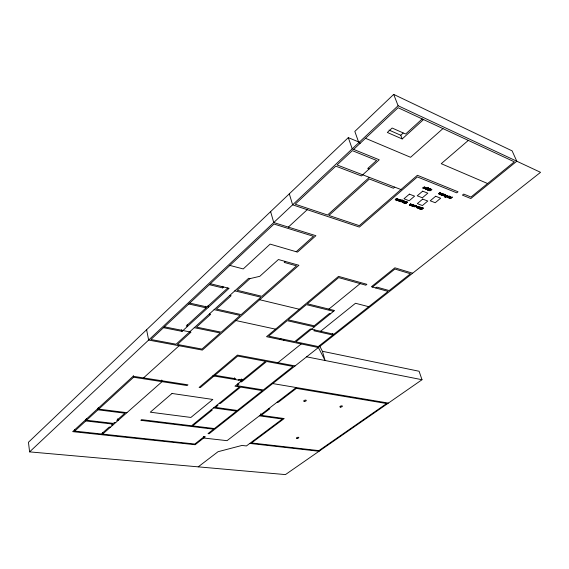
<?xml version="1.0" encoding="UTF-8"?>
<svg xmlns="http://www.w3.org/2000/svg" width="569" height="569" viewBox="0 0 569 569"><rect width="100%" height="100%" fill="white"/><g stroke="black" fill="none" stroke-linecap="round" stroke-linejoin="round"><path stroke-width="0.85" d="M397.098 198.858L397.852 199.143M411.33 204.264L410.612 203.944M398.023 199.947L399.033 199.783L398.037 200.501M399.154 200.957L400.043 200.701L399.993 200.053M405.797 202.215L405.413 202.472M430.925 190.039L431.764 189.328L430.925 190.039L430.783 188.901L430.683 189.911L429.225 190.587C431.807 189.235 430.598 190.985 429.211 190.544L428.919 190.43M442.405 194.57L442.17 195.146M421.657 208.076L421.224 208.425M416.017 205.615C413.755 206.241 417.426 205.573 415.569 206.263M444.297 195.032L444.695 194.506M399.218 200.025L399.303 199.747A0.782 0.441 -21.1 0 0 399.182 199.491L399.068 199.434M399.289 199.904L399.324 199.79A0.782 0.441 -21.1 0 0 399.196 199.534L398.926 199.392A0.775 0.434 -21.1 0 0 398.456 199.427L397.646 200.004M405.156 202.92C405.469 203.987 407.226 202.102 405.455 203.254M397.447 200.21L397.432 200.366A0.775 0.434 -21.1 0 0 397.56 200.622M400.612 200.238L400.099 200.914M400.59 200.395L400.626 200.281A0.782 0.434 -21.1 0 0 400.498 200.018L400.235 199.883M405.377 202.194L405.391 202.038A0.804 0.448 -21.3 0 0 405.263 201.767L405.028 201.675M398.755 200.701L398.741 200.85A0.775 0.434 -21.1 0 0 398.869 201.113L398.983 201.17M411.572 205.9A0.761 0.42 -21.4 0 1 411.458 205.644L411.472 205.494M413.286 205.189L413.314 205.075A0.768 0.427 -21.5 0 0 413.201 204.826L412.938 204.691M417.923 206.938L417.938 206.782A0.797 0.434 -21.6 0 0 417.838 206.561L417.71 206.462M404.146 201.561L403.919 202.173L404.587 202.678M414.481 205.779L414.566 205.509A0.768 0.427 -21.5 0 0 414.467 205.295L414.353 205.238M421.828 208.617L421.437 209.3L421.003 208.802M405.107 202.223L404.886 201.846M441.409 194.854L440.683 194.762A0.768 0.42 -22.6 0 1 440.591 194.541L440.612 194.385M441.814 194.989L442.362 194.356M441.864 194.918L441.829 195.032A0.768 0.42 -22.7 0 0 441.935 195.288L442.177 195.387M404.865 202.898L404.943 203.304M404.844 203.041L405.434 202.514M400.953 200.665L401.166 200.309M420.029 208.759L420.278 208.254M406.508 202.642L407.013 202.151L406.508 202.642L406.159 202.123M397.802 200.103L397.959 200.537M422.226 207.962L422.81 208.154L422.29 208.588L421.956 208.083M440.904 194.37L441.622 194.57L441.949 193.759M401.913 200.302L401.28 200.85L402.07 200.302M404.061 201.839L404.161 201.604A0.761 0.427 -21.2 0 0 404.061 201.355A0.882 0.498 -21.2 0 0 403.549 201.255L403.535 201.213A0.882 0.498 -21.2 0 1 404.047 201.312M428.535 189.086L428.606 188.958A0.782 0.434 -22.4 0 0 428.585 188.659L428.485 188.538A1.081 0.605 -22.4 0 0 428.144 188.424M446.06 196.646L445.328 196.341L445.186 196.924M397.461 200.252L397.774 199.819M417.909 206.896L417.603 207.315M446.942 196.021L447.035 195.743A0.761 0.42 -22.8 0 0 446.964 195.544A0.868 0.477 -22.7 0 0 446.473 195.452L445.114 196.326M411.487 205.53L412.475 204.726M414.538 205.622L412.938 206.383M412.76 206.006L413.763 205.245M443.642 194.534L442.796 195.238M420.711 208.652L420.327 207.984M414.922 205.857L415.249 205.48M406.316 202.806L405.469 202.649L405.249 203.197M448.294 197.77C448.834 196.056 451.992 196.469 448.479 197.841M420.968 208.908L421.842 208.659M440.968 194.278L441.003 194.69M443.308 194.683L443.265 194.271M427.227 189.747A0.761 0.427 -22.4 0 0 427.717 189.655L428.585 188.915A0.782 0.434 -22.4 0 0 428.571 188.616A1.081 0.605 -22.4 0 0 428.158 188.467L427.653 188.68L428.315 188.78M405.092 202.18L404.289 202.066L404.822 201.881M398.841 200.615L399.417 200.068M426.025 188.282L426.188 187.983A0.818 0.455 -22.3 0 0 426.124 187.628L425.47 187.507M425.569 187.706C424.31 188.247 426.892 187.919 425.47 187.685M417.838 207.016L416.913 207.635M442.234 194.342L442.447 193.929A0.775 0.427 -22.7 0 0 442.341 193.673L442.099 193.574M440.705 194.306L441.658 193.652A0.775 0.427 -22.7 0 1 442.163 193.602M444.944 196.419L445.001 197.102M405.868 202.151L406.714 201.846M403.037 202.294L403.755 201.789M403.577 202.023L403.826 201.504M444.211 194.498L444.04 195.117L442.646 195.501M398.926 199.968L398.136 200.487M412.923 205.253L412.141 205.765M420.697 208.61L419.958 208.958M440.982 194.321L441.558 193.873M421.238 208.467L420.647 208.979L420.982 209.371M442.718 195.082L443.336 194.306L442.426 194.612M359.494 142.286L348.299 137.641L28.45 442.262L29.602 451.878L285.439 474.596L422.006 379.722L419.09 371.251L322.395 351.286L319.629 345.874M353.619 149.405L398.087 107.712L514.333 161.831L470.997 197.045L463.699 194.079L462.412 195.131L470.819 198.531L516.794 161.219L512.121 150.87L393.691 94.404L354.828 131.425L358.811 142.641L360.22 143.224M29.602 451.878L398.108 105.727L393.691 94.404M413.087 205.395L412.112 205.942M288.355 227.102L307.232 209.691M209.356 284.678L222.657 287.907L223.66 286.982M413.073 205.58L412.724 206.113A0.761 0.42 -21.5 0 0 412.845 206.369M205.708 306.25L206.085 307.85L186.248 326.044L187.592 326.322L187.215 324.6M227.742 287.978L207.045 306.961L189.726 303.092M163.495 327.68L182.073 331.378L229.094 288.305L210.359 283.739M446.821 196.106L445.904 196.646L445.328 196.341M74.439 429.36L74.695 431.11L85.819 420.946L112.612 424.054L111.488 425.05L112.74 425.192L112.449 423.464M86.31 418.649L86.559 420.263L97.989 409.815L124.895 413.201L116.745 420.406L117.996 420.555L117.698 418.82M98.487 407.489L98.75 409.118L133.608 377.247L187.116 385.547L187.948 384.829L133.11 376.287L72.683 431.636L195.16 444.73L205.267 436.757L204.2 436.636L194.84 444.026L102.626 434.111L102.349 432.397M389.054 130.095L400.768 135.244L403.151 133.068M422.205 118.935L405.64 134.014L392.126 128.032L387.333 132.463L402.191 138.943L423.535 119.554M146.617 329.721L148.637 340.063L202.344 350.091L298.91 265.275L278.419 259.528L259.77 276.328L249.997 278.618L237.152 290.268L261.939 296.314L296.556 265.865L284.223 262.416L285.297 261.456M143.523 377.908L179.1 345.753M369.345 177.372L327.559 215.011L295.204 204.186L335.781 166.134L361.429 175.963L379.231 159.797L352.218 148.836L348.299 137.641M296.193 251.726L313.462 236.306L274.016 224.051L150.906 339.494L176.077 344.209L248.66 278.277L249.997 278.618M442.945 128.594L410.576 157.286L365.476 138.288M102.626 434.111L162.065 381.664L161.745 380.028M394.73 187.137L393.464 188.247L369.395 179.015L328.882 215.452L359.316 225.644L417.404 175.295L458.045 191.789L456.765 192.848L417.347 176.916L359.38 227.074L292.615 204.819L289.308 193.823M396.045 198.908L395.185 199.705L396.714 198.858M395.405 199.79L396.159 199.086M397.639 199.25L395.917 199.947L396.792 199.193M395.932 199.989L396.771 198.837M396.152 200.068L397.084 199.221M397.304 199.1C395.96 202.294 397.567 200.053 397.838 199.107M396.899 200.345L398.229 199.2M468.323 140.408L441.238 163.687L487.619 183.538M399.63 201.362L399.929 201.476C401.7 202.272 404.651 198.062 400.974 201.867M403.912 200.686L402.055 202.265L403.151 202.507M402.873 202.344L402.603 202.109L403.57 201.426M403.549 201.255L404.111 200.722M403.706 202.607L403.592 202.87M424.019 187.308L422.859 188.076L423.727 187.272M422.838 188.033L423.841 187.45M423.635 188.346L425.007 187.18M424.524 188.446L425.356 188.744M424.751 187.998C426.921 188.801 423.72 187.841 425.484 187.55M426.572 188.318L425.413 189.086L427.312 188.097M426.188 189.356C432.39 184.292 423.18 192.799 427.163 188.318M427.404 188.318L428.329 187.862M428.03 189.235L426.786 189.619M410.235 204.392L409.481 205.089L410.413 204.25M429.424 188.965L429.801 188.588L428.82 188.929L429.232 189.128L428.578 189.683M429.211 189.086L428.002 189.854M410.868 204.534L409.993 205.274L410.96 204.662M429.638 189.05L430.015 188.673L427.852 190.046M429.446 189.214L428.571 189.946M410.704 205.501L412.034 204.378M428.599 190.338L430.178 189.271L428.813 190.423M430.178 188.979L430.42 189.079M428.791 190.38L430.178 189.271M429.944 190.871L431.75 189.292M414.659 206.974L416.664 205.615L415.69 205.324M416.757 207.713L416.216 207.201M417.006 207.422C417.525 207.223 415.932 206.298 417.724 206.504M418.002 207.18L417.155 207.941L418.677 207.123M418.108 207.351L417.369 208.026M417.916 208.19L419.766 206.639M419.189 208.048C416.743 209.563 421.921 206.561 420.185 207.692M419.204 208.09L419.616 207.216L420.612 207.166M419.31 208.254L420.029 207.6M421.088 207.763L419.197 208.667L419.666 208.901M420.292 208.297L419.751 208.517L420.164 208.787M440.114 193.09C437.746 194.719 438.898 192.486 440.378 193.076M438.642 193.922L439.617 193.119M440.861 193.432L439.161 194.157L440.107 193.311M439.353 194.2L440.819 193.375M421.458 209.548C425.178 205.694 422.219 210.452 420.818 209.264M440.057 194.477C444.389 190.793 437.355 197.066 440.84 193.389M441.06 193.382L441.444 193.382M443.934 196.049L445.755 194.534L444.652 194.264M444.645 195.195L445.314 194.584L444.432 195.075M446.06 196.454L445.52 196.184L446.701 195.686M445.534 196.227L446.487 195.615M445.178 197.116L445.655 196.995L444.979 197.059M447.526 196.141L446.196 196.945L447.063 196.17M447.163 196.341L446.181 196.902M447.967 195.892C449.524 196.369 445.228 198.446 447.867 196.134M447.462 197.443L449.019 196.355L447.668 197.521M449.041 196.12L449.517 196.013M449.09 198.09L450.662 197.045L449.297 198.168M450.669 196.767L450.904 196.86M449.46 198.232L450.399 198.339L452.213 197.109L450.399 198.602L449.439 198.19L450.399 198.602M450.385 198.56L452.199 197.066M280.019 339.508L280.965 338.726M283.483 340.234L284.429 339.451M238.354 380.071L239.215 379.367L242.629 379.936M328.903 309.102L360.156 283.611M440.057 193.41L440.036 193.012M314.813 329.984L313.839 330.767L332.872 335.027L332.396 333.448M277.9 362.702L301.221 343.939M372.489 287.053L394.893 269.045L410.455 273.76L389.175 290.567L376.877 287.125L375.803 287.978M320.567 331.279L355.497 303.27L368.74 306.705M403.784 202.073L402.852 202.521M398.947 200.252L397.951 200.686M423.749 187.315L424.759 187.087M404.04 202.073L404.915 201.703M410.256 204.122L409.481 205.089M410.142 204.264L410.626 203.987M425.619 188.311L424.915 188.602M404.018 202.948L405.036 202.536M412.795 205.701L413.3 205.039A0.768 0.427 -21.5 0 0 413.179 204.783L413.073 204.726A0.768 0.427 -21.5 0 0 412.546 204.79L412.155 204.911M414.204 206.006L413.713 206.319M417.241 207.294L416.494 206.924M296.221 387.532L227.031 440.669L203.674 438.023L203.325 436.409M260.794 413.677L261.214 415.356L269.862 408.72L268.831 408.563M198.211 466.85L218.027 451.715L241.925 445.442L246.42 445.94L283.206 418.407M420.342 208.026L420.761 207.891M399.324 200.43L399.907 200.11M401.181 200.352L402.034 200.096M412.041 205.231L412.617 204.911M415.128 205.622L416.65 205.573M446.459 196.156L445.954 196.44M444.233 194.541L444.816 194.278M318.917 450.627L386.65 403.528M406.181 202.166L406.615 202.052M421.978 208.126L422.596 208.076M396.195 198.844L396.55 198.666M398.784 200.38L398.279 200.637M400.085 200.871L399.58 201.12M418.137 207.13L418.492 206.945M447.206 196.113L447.568 195.928M441.395 194.818L441.9 194.562M441.75 194.712L442.895 194.143A0.775 0.427 -22.7 0 1 443.415 194.136M425.683 188.51L424.993 188.787M416.771 206.696L417.212 206.49M410.427 204.292L410.953 204.278M426.594 188.36L427.127 188.296M413.556 205.523L414.26 205.679L413.969 205.331M413.741 206.099L413.058 206.184M421.892 207.927L423.215 208.026L422.49 207.777M399.438 200.11L399.779 199.961A0.782 0.434 -21.1 0 1 400.313 199.947M439.609 192.941L440.05 192.813M417.212 206.661C416.985 207.457 417.582 206.355 417.625 206.696M426.658 188.047L427.205 188.005M425.278 188.574L424.808 188.588M401.465 200.174L401.906 200.089M404.331 202.728L404.815 202.507M442.931 195.615L444.439 195.359M399.616 201.319L401.003 200.893M413.585 206.618L414.879 206.028M442.625 195.167L442.099 194.996M399.594 201.163L398.848 201.07M418.478 206.903L418.919 206.945M396.536 198.624L396.942 198.673M397.262 198.908L397.774 199.001M411.316 204.221L411.899 204.548M401.643 200.274L402.091 200.345M403.898 202.713L404.353 202.77M403.051 202.336L402.603 202.073M424.261 187.18L424.673 187.514M398.606 199.619L398.961 199.676M427.753 188.624L428.194 188.688M440.811 193.104L440.122 192.784M442.319 195.395L441.921 195.245M74.695 431.11L101.382 433.983L109.255 427.02L110.5 427.163M319.792 450.726L251.534 442.966L284.194 418.549L261.214 415.356M249.784 443.422L319.024 451.26M115.735 422.547L114.49 422.404L113.359 423.393L86.559 420.263M427.084 189.733L427.248 189.79A0.761 0.427 -22.4 0 0 427.739 189.697M98.75 409.118L126.915 412.681M428.052 190.124L427.653 189.918L428.016 189.897M211.163 409.872L212.28 410.021L192.671 425.904L214.421 428.564L236.526 411.11L213.588 407.902M259.372 415.832L282.388 419.019M216.839 405.27L217.963 405.427L215.523 407.404L237.344 410.462L262.487 390.611L240.609 387.091L220.416 403.442L219.293 403.279M277.167 402.169L278.198 402.326L296.385 388.371L387.517 403.677M237.892 383.798L239.023 383.983L236.953 385.668L263.34 389.936L293.092 366.443L266.648 361.493L241.605 381.884L240.474 381.692M212.856 375.825L241.768 380.64L241.348 378.933M272.715 383.57L388.385 403.08M214.904 375.291L235.786 378.79L234.926 379.502L234.513 377.78M295.076 365.931L237.429 355.092L199.114 387.411L200.302 387.596L237.721 356.073L265.517 361.279L234.969 386.18L239.485 386.906L191.554 425.768L141.603 419.659L140.835 420.32L213.638 429.182L208.026 433.614L209.1 433.742L540.55 172.329L398.108 105.727M164.413 326.826L190.985 332.14L177.4 344.458L201.981 349.067L220.26 332.986L194.271 327.68M306.613 356.834L422.006 379.722M209.328 314.003L210.658 314.294L196.525 327.111L221.192 332.168L240.196 315.446L214.129 309.643M235.971 320.56L275.524 329.159M188.759 303.988L206.085 307.85M333.847 334.259L310.311 328.974L294.728 341.62L268.668 336.144L287.174 320.667L314.373 326.848M229.812 295.403L231.142 295.716L216.426 309.059L241.164 314.593L260.936 297.203L234.812 290.859M259.677 299.735L299.287 309.252M330.497 313.782L329.373 313.512L314.23 325.795L288.156 319.842L306.342 304.628L333.534 311.321M419.879 208.994L419.552 208.631M229.89 265.424L243.226 268.938L270.14 244.122L297.502 252.103L315.902 235.701L273.746 222.55L270.624 211.625M420.832 207.664L421.409 207.962L421.024 207.97M443.486 194.143L443.336 194.065A0.768 0.42 -22.7 0 0 442.874 194.1M403.869 202.969L403.492 202.756M412.639 273.212L394.9 267.807L371.379 286.748L388.101 291.413L318.27 346.564L295.859 341.855L334.551 310.503L307.36 303.782L338.647 277.608L365.789 285.19L366.863 284.315L338.541 276.378L266.541 336.692L318.398 347.538L325.091 360.497L322.395 351.286M406.7 201.803L407.461 202.109L405.69 203.624L405.178 203.396M406.6 202.009L407.027 202.194M413.571 206.575L415.377 206.426M402.29 200.139L402.752 200.345M400.967 189.541L337.054 164.939L352.311 150.636L376.586 160.444L367.752 168.481L369.089 169.007M411.686 205.95L411.558 205.857A0.761 0.42 -21.4 0 1 411.437 205.601M405.164 201.753L405.277 201.81A0.804 0.448 -21.3 0 1 405.405 202.073M443.464 194.107L443.592 194.2A0.775 0.427 -22.7 0 1 443.692 194.463M442.248 193.652L442.355 193.716A0.775 0.427 -22.7 0 1 442.462 193.972M424.652 186.995L424.872 187.35M400.768 135.244L402.191 138.943M222.259 286.285L222.657 287.907M208.019 305.667L208.396 307.267M181.703 329.664L182.073 331.378M133.302 375.583L133.608 377.247M97.726 408.186L97.989 409.815M85.57 419.325L85.819 420.946M398.513 199.456A0.782 0.441 -21.1 0 1 398.99 199.42M413.819 205.267A0.768 0.427 -21.5 0 1 414.282 205.231M412.532 204.748A0.768 0.427 -21.5 0 1 413.002 204.712M440.683 194.762A0.768 0.42 -22.6 0 1 440.577 194.498M172.023 393.471L150.28 412.191L190.899 417.44L212.827 399.459L172.023 393.471M409.381 194.15L403.976 198.773L409.196 200.743L414.595 196.149L409.381 194.15M422.682 191.163L417.226 195.8L422.369 197.777L427.817 193.176L422.682 191.163M422.703 199.086L417.312 203.631L422.39 205.551L427.774 201.035L422.703 199.086M435.655 196.241L430.214 200.8L435.221 202.72L440.655 198.204L435.655 196.241M304.408 401.422A1.351 0.569 -15.5 0 0 306.278 400.427A1.351 0.569 -15.5 0 0 304.237 400.448A1.351 0.569 -15.5 0 0 304.408 401.422M340.44 407.105A1.302 0.533 -16.4 0 0 342.389 406.202A1.302 0.533 -16.4 0 0 340.554 406.124A1.302 0.533 -16.4 0 0 340.44 407.105M297.089 438.422A1.252 0.491 -15.2 0 0 298.817 437.525A1.252 0.491 -15.2 0 0 296.911 437.589A1.252 0.491 -15.2 0 0 297.089 438.422"/></g></svg>
